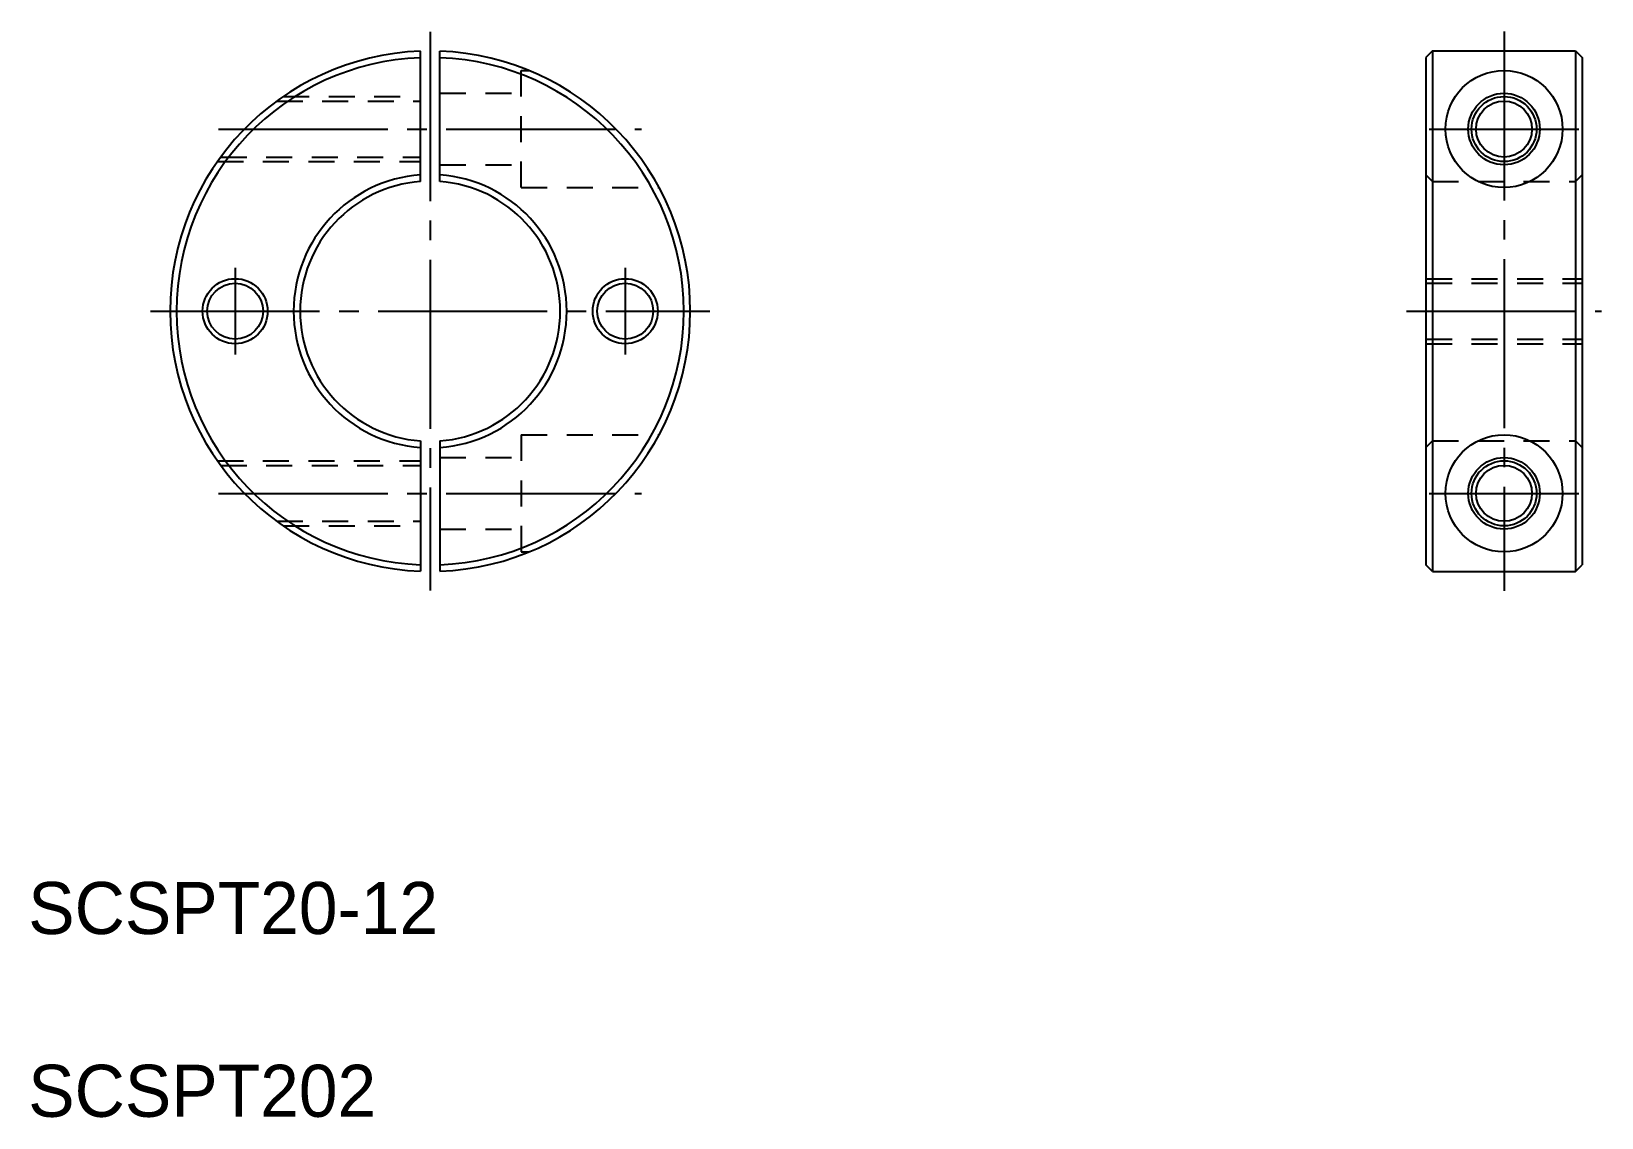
# Model space of a CAD drawing. Extents: x 76 to 197, y 183 to 266.
import ezdxf

# ---------------------------------------------------------------- set-up
doc = ezdxf.new("R2010")
doc.units = 0
doc.linetypes.add('CENTER', pattern=[17.5, 13, -1.5, 1.5, -1.5])
doc.linetypes.add('DASHED', pattern=[3.5, 2, -1.5])
doc.layers.get('0').update_dxf_attribs({"linetype": 'CONTINUOUS'})
doc.layers.add('CENTER', color=1, linetype='CENTER')

msp = doc.modelspace()

# ---------------------------------------------------------------- linework, layer by layer
at = {"color": 7, "linetype": 'CONTINUOUS'}
for p, q in [((106.4, 254.93), (106.4, 264.94)), ((107.9, 254.93), (107.9, 264.94)), ((184.22, 264.95), (183.72, 264.45)), ((183.72, 264.45), (183.72, 225.45)), ((184.22, 264.95), (195.22, 264.95)), ((184.22, 264.95), (184.22, 224.95)), ((195.22, 264.95), (195.22, 224.95)), ((195.22, 264.95), (195.72, 264.45)), ((195.72, 264.45), (195.72, 225.45)), ((106.4, 234.98), (106.4, 224.97)), ((107.9, 234.98), (107.9, 224.97)), ((184.22, 224.95), (183.72, 225.45)), ((184.22, 224.95), (195.22, 224.95)), ((195.22, 224.95), (195.72, 225.45))]:
    msp.add_line(p, q, dxfattribs=at)
at = {"color": 3, "linetype": 'DASHED'}
for p, q in [((114.15, 254.45), (114.15, 263.45)), ((114.15, 263.45), (114.75, 263.45)), ((95.35, 261.1), (106.4, 261.1)), ((95.85, 261.45), (106.4, 261.45)), ((107.9, 261.7), (114.15, 261.7)), ((90.79, 256.45), (106.4, 256.45)), ((91.04, 256.8), (106.4, 256.8)), ((107.9, 256.2), (114.15, 256.2)), ((183.72, 255.43), (184.22, 254.93)), ((184.22, 254.93), (195.22, 254.93)), ((195.22, 254.93), (195.72, 255.43)), ((114.15, 254.45), (124.75, 254.45)), ((183.72, 247.45), (195.72, 247.45)), ((183.72, 247.1), (195.72, 247.1)), ((183.72, 242.8), (195.72, 242.8)), ((183.72, 242.45), (195.72, 242.45)), ((114.15, 235.45), (114.15, 226.45)), ((114.15, 235.45), (124.75, 235.45)), ((183.72, 234.48), (184.22, 234.98)), ((184.22, 234.98), (195.22, 234.98)), ((195.22, 234.98), (195.72, 234.48)), ((90.79, 233.45), (106.4, 233.45)), ((91.04, 233.1), (106.4, 233.1)), ((107.9, 233.7), (114.15, 233.7)), ((95.35, 228.8), (106.4, 228.8)), ((95.85, 228.45), (106.4, 228.45)), ((107.9, 228.2), (114.15, 228.2)), ((114.15, 226.45), (114.75, 226.45))]:
    msp.add_line(p, q, dxfattribs=at)
for p, q in [((106.4, 232.48), (106.4, 232.48)), ((106.4, 229.98), (106.4, 229.98))]:
    msp.add_line(p, q)
for centre, radius in [((189.72, 258.95), 4.5), ((189.72, 258.95), 2.15), ((92.15, 244.95), 2.5), ((92.15, 244.95), 2.15), ((122.15, 244.95), 2.5), ((122.15, 244.95), 2.15), ((189.72, 230.95), 4.5), ((189.72, 230.95), 2.15)]:
    msp.add_circle(centre, radius)
at = {"color": 7, "linetype": 'CONTINUOUS'}
for centre in [(189.72, 258.95), (189.72, 230.95)]:
    msp.add_circle(centre, 2.75, dxfattribs=at)
at = {"color": 3, "linetype": 'CONTINUOUS'}
for centre in [(189.72, 258.95), (189.72, 230.95)]:
    msp.add_circle(centre, 2.5, dxfattribs=at)
at = {"color": 7, "linetype": 'CONTINUOUS'}
for radius, start, end in [(20, 92.1491, 267.8509), (19.5, 92.2042, 267.7958), (20, 272.1491, 87.8509), (19.5, 272.2042, 87.7958), (10.5, 94.096, 265.904), (10, 94.3012, 265.6988), (10.5, 274.096, 85.904), (10, 274.3012, 85.6988)]:
    msp.add_arc((107.15, 244.95), radius, start, end, dxfattribs=at)
at = {"layer": 'CENTER', "color": 1, "linetype": 'CENTER'}
for p, q in [((107.15, 266.41), (107.15, 223.49)), ((189.72, 266.45), (189.72, 223.45)), ((90.88, 258.95), (123.41, 258.95)), ((183.97, 258.95), (195.47, 258.95)), ((92.15, 248.28), (92.15, 241.63)), ((122.15, 248.28), (122.15, 241.63)), ((85.65, 244.95), (128.65, 244.95)), ((182.22, 244.95), (197.22, 244.95)), ((90.88, 230.95), (123.41, 230.95)), ((183.97, 230.95), (195.47, 230.95))]:
    msp.add_line(p, q, dxfattribs=at)

# ---------------------------------------------------------------- texts
for s, p in [('SCSPT20-12', (76.24, 197.08)), ('SCSPT202', (76.24, 183.03))]:
    msp.add_text(s, height=4).set_placement(p)

doc.saveas('drawing.dxf')
